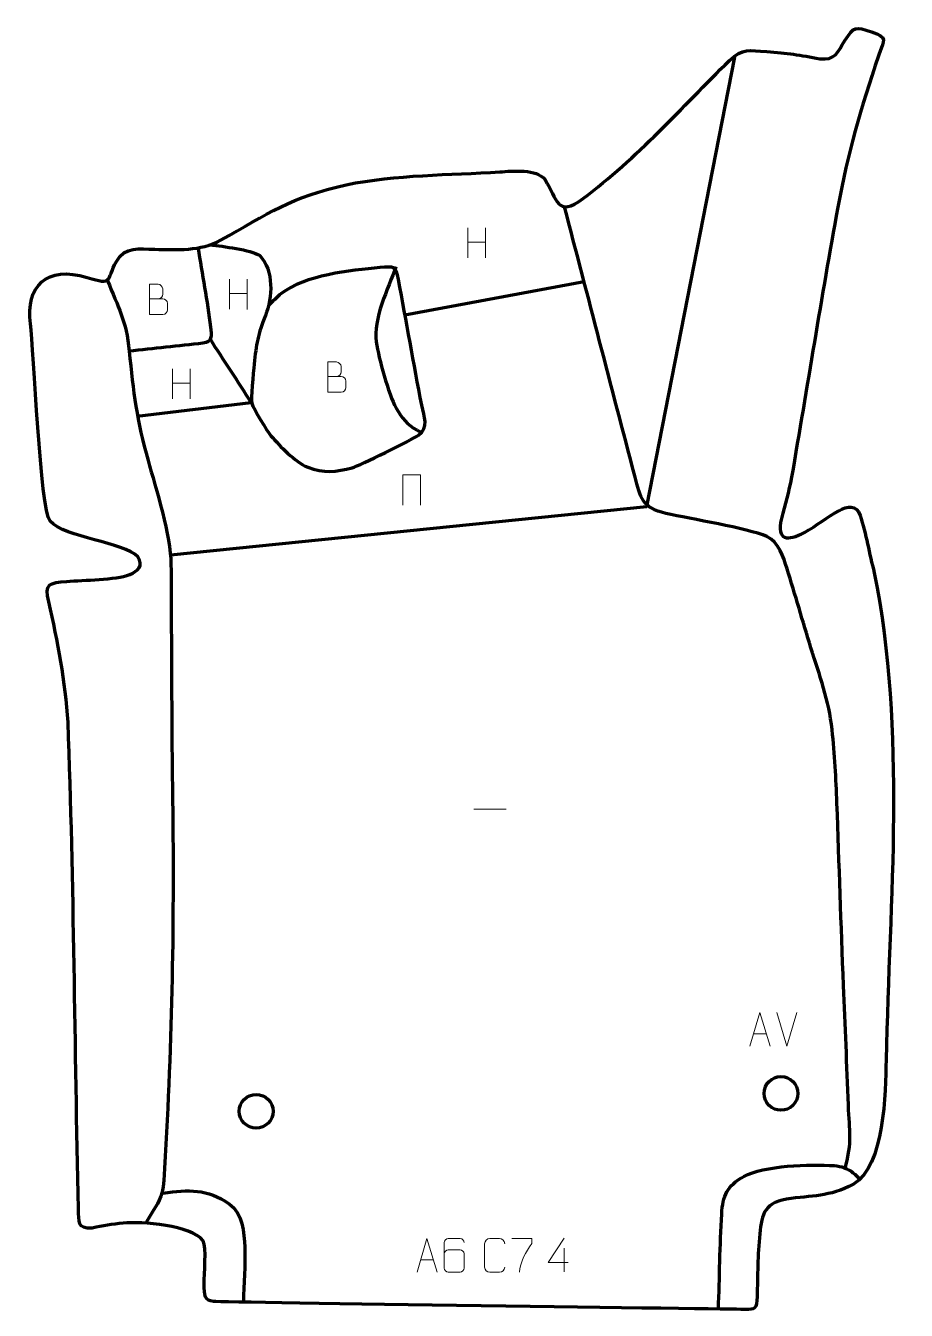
# Model space of a CAD drawing. Header units: millimetres. Extents: x -584 to 67, y 72 to 1022.
import ezdxf

# ---------------------------------------------------------------- set-up
doc = ezdxf.new("R2010")
doc.units = ezdxf.units.MM
doc.header["$MEASUREMENT"] = 0
doc.layers.add('layer 2', color=7, linetype='Continuous')
doc.layers.add('layer 3', color=7, linetype='Continuous')

msp = doc.modelspace()

# ---------------------------------------------------------------- linework, layer by layer
at = {"layer": 'layer 2', "color": 142, "lineweight": 200}
for centre in [(-25.3797, 232.0129), (-413.7883, 218.7838)]:
    msp.add_ellipse(centre, major_axis=(0, 12.5), ratio=1, dxfattribs=at)
at = {"layer": 'layer 2', "color": 142, "lineweight": 158}
for points in [[(-124.7045, 666.1291), (-124.7045, 666.1291), (-59.6168, 998.5779), (-59.6168, 998.5779)], [(-303.7162, 808.0938), (-303.7162, 808.0938), (-171.0723, 832.7477), (-171.0723, 832.7477)], [(-476.8601, 630.5057), (-476.8601, 630.5057), (-124.7045, 666.1291), (-124.7045, 666.1291)]]:
    msp.add_open_spline(points, degree=3, dxfattribs=at)
for points, knots in [([(22.1138, 176.8292), (27.5893, 196.513), (25.3346, 203.6298), (24.548, 223.4073), (24.548, 223.4073), (23.3758, 252.8787), (22.1846, 282.349), (20.9303, 311.817), (20.9303, 311.817), (19.007, 356.8682), (17.7846, 401.8034), (16.0593, 446.819), (16.0593, 446.819), (15.3651, 464.9309), (14.3818, 482.96), (12.4628, 500.9895), (12.4628, 500.9895), (10.0712, 523.0783), (3.2923, 541.0396), (-3.1739, 561.7962), (-3.1739, 561.7962), (-9.1331, 581.2588), (-14.904, 600.7767), (-20.9053, 620.2271), (-20.9053, 620.2271), (-23.4919, 628.5812), (-27.1573, 640.1609), (-35.7553, 643.9288), (-35.7553, 643.9288), (-50.9411, 650.5836), (-91.5143, 656.7157), (-110.5944, 661.1509), (-110.5944, 661.1509), (-128.1883, 665.2541), (-129.1534, 672.3489), (-133.5086, 688.829), (-133.5086, 688.829), (-151.0374, 755.1587), (-168.1606, 821.6415), (-185.5615, 888.0129)], [0, 0, 0, 0, 0.09090909, 0.09090909, 0.09090909, 0.09090909, 0.18181818, 0.18181818, 0.18181818, 0.18181818, 0.27272727, 0.27272727, 0.27272727, 0.27272727, 0.36363636, 0.36363636, 0.36363636, 0.36363636, 0.45454545, 0.45454545, 0.45454545, 0.45454545, 0.54545455, 0.54545455, 0.54545455, 0.54545455, 0.63636364, 0.63636364, 0.63636364, 0.63636364, 0.72727273, 0.72727273, 0.72727273, 0.72727273, 0.81818182, 0.81818182, 0.81818182, 0.81818182, 1, 1, 1, 1]), ([(-508.0205, 781.3553), (-489.7082, 783.4256), (-471.4178, 785.2605), (-453.1268, 787.2689), (-453.1268, 787.2689), (-445.8926, 788.0633), (-446.5222, 792.2951), (-447.3016, 798.9703), (-447.3016, 798.9703), (-449.5256, 818.0175), (-453.5873, 838.4243), (-456.4816, 857.6287)], [0, 0, 0, 0, 0.25, 0.25, 0.25, 0.25, 0.5, 0.5, 0.5, 0.5, 1, 1, 1, 1]), ([(-447.5154, 859.9259), (-438.7034, 858.519), (-417.7278, 856.4851), (-411.1404, 851.8793), (-411.1404, 851.8793), (-400.4231, 840.5338), (-401.6925, 821.0707), (-406.9825, 807.4684), (-406.9825, 807.4684), (-412.1996, 794.0537), (-413.9094, 785.9118), (-415.2662, 771.6552), (-415.2662, 771.6552), (-415.8898, 765.1006), (-417.9282, 745.0628), (-417.078, 742.6552), (-417.078, 742.6552), (-415.4179, 737.9541), (-406.1924, 722.7603), (-402.8948, 718.634), (-402.8948, 718.634), (-395.7899, 710.5098), (-385.472, 699.4936), (-375.52, 695.2916), (-375.52, 695.2916), (-364.1095, 690.4739), (-354.4077, 691.9303), (-342.7133, 694.9512), (-342.7133, 694.9512), (-337.3056, 696.3848), (-298.986, 715.3902), (-293.6316, 718.9408), (-293.6316, 718.9408), (-285.7433, 724.7768), (-289.497, 732.6344), (-291.218, 741.0852), (-291.218, 741.0852), (-297.1888, 772.0149), (-302.6861, 803.2321), (-308.4009, 834.2316), (-308.4009, 834.2316), (-310.2683, 844.3588), (-311.5479, 843.8573), (-322.3229, 842.9832), (-322.3229, 842.9832), (-343.9488, 841.1015), (-377.9103, 837.2863), (-395.2354, 823.7343), (-395.2354, 823.7343), (-398.1783, 821.4324), (-402.06, 817.5371), (-404.6638, 814.88)], [0, 0, 0, 0, 0.07142857, 0.07142857, 0.07142857, 0.07142857, 0.14285714, 0.14285714, 0.14285714, 0.14285714, 0.21428571, 0.21428571, 0.21428571, 0.21428571, 0.28571429, 0.28571429, 0.28571429, 0.28571429, 0.35714286, 0.35714286, 0.35714286, 0.35714286, 0.42857143, 0.42857143, 0.42857143, 0.42857143, 0.5, 0.5, 0.5, 0.5, 0.57142857, 0.57142857, 0.57142857, 0.57142857, 0.64285714, 0.64285714, 0.64285714, 0.64285714, 0.71428571, 0.71428571, 0.71428571, 0.71428571, 0.78571429, 0.78571429, 0.78571429, 0.78571429, 0.85714286, 0.85714286, 0.85714286, 0.85714286, 1, 1, 1, 1]), ([(-310.3078, 843.4987), (-316.1443, 827.8003), (-327.4843, 804.6346), (-324.9237, 787.9711), (-324.9237, 787.9711), (-322.9948, 775.4177), (-316.119, 749.8892), (-310.1638, 738.9188), (-310.1638, 738.9188), (-305.781, 731.611), (-302.1598, 726.949), (-294.669, 722.6206), (-294.669, 722.6206), (-293.4902, 721.983), (-292.2975, 721.3621), (-291.1102, 720.7403)], [0, 0, 0, 0, 0.2, 0.2, 0.2, 0.2, 0.4, 0.4, 0.4, 0.4, 0.6, 0.6, 0.6, 0.6, 1, 1, 1, 1]), ([(-523.9261, 833.7267), (-515.7501, 813.3789), (-509.9329, 803.8763), (-507.729, 781.1861), (-507.729, 781.1861), (-504.8024, 751.0893), (-502.0792, 729.5633), (-493.7471, 700.2058), (-493.7471, 700.2058), (-487.9992, 679.9537), (-476.9325, 643.926), (-476.8159, 623.8056), (-476.8159, 623.8056), (-476.4778, 565.659), (-476.4155, 507.2544), (-475.6502, 449.1366), (-475.6502, 449.1366), (-474.3705, 352.4415), (-476.1383, 264.0464), (-482.1883, 167.5033), (-482.1883, 167.5033), (-483.0356, 153.9816), (-486.48, 151.7631), (-492.7858, 140.604), (-492.7858, 140.604), (-493.6481, 139.0781), (-494.5079, 137.5508), (-495.3689, 136.0242)], [0, 0, 0, 0, 0.125, 0.125, 0.125, 0.125, 0.25, 0.25, 0.25, 0.25, 0.375, 0.375, 0.375, 0.375, 0.5, 0.5, 0.5, 0.5, 0.625, 0.625, 0.625, 0.625, 0.75, 0.75, 0.75, 0.75, 1, 1, 1, 1]), ([(-501.8128, 732.9828), (-501.8128, 732.9828), (-417.4658, 743.1222), (-417.4658, 743.1222), (-417.4658, 743.1222), (-426.9908, 758.2035), (-438.1217, 774.8565), (-447.6467, 789.9378)], [0, 0, 0, 0, 0.33333333, 0.33333333, 0.33333333, 0.33333333, 1, 1, 1, 1]), ([(-71.6582, 72.4828), (-70.7908, 95.7305), (-70.5885, 119.5969), (-69.2535, 142.7303), (-69.2535, 142.7303), (-68.4614, 156.4563), (-65.3344, 163.6582), (-52.8415, 170.598), (-52.8415, 170.598), (-38.3872, 178.6273), (-3.5576, 179.9351), (13.9363, 178.5752), (13.9363, 178.5752), (16.8514, 178.2963), (18.9395, 177.9493), (21.7058, 176.9871), (21.7058, 176.9871), (26.4863, 175.0707), (29.5129, 172.1182), (33.0545, 168.5331)], [0, 0, 0, 0, 0.16666667, 0.16666667, 0.16666667, 0.16666667, 0.33333333, 0.33333333, 0.33333333, 0.33333333, 0.5, 0.5, 0.5, 0.5, 0.66666667, 0.66666667, 0.66666667, 0.66666667, 1, 1, 1, 1]), ([(-482.8186, 158.2611), (-463.3124, 161.0008), (-450.6794, 161.6339), (-433.5109, 150.2076), (-433.5109, 150.2076), (-423.8834, 143.8002), (-422.6274, 128.9855), (-422.2541, 118.3544), (-422.2541, 118.3544), (-421.7779, 104.7914), (-422.8828, 91.1521), (-423.1796, 77.5914)], [0, 0, 0, 0, 0.25, 0.25, 0.25, 0.25, 0.5, 0.5, 0.5, 0.5, 1, 1, 1, 1])]:
    msp.add_open_spline(points, degree=3, knots=knots, dxfattribs=at)
at = {"layer": 'layer 2', "color": 250, "lineweight": 9}
for points in [[(-257.2429, 872.4764), (-257.2429, 872.4764), (-257.2429, 850.2837), (-257.2429, 850.2837)], [(-244.1272, 872.4764), (-244.1272, 872.4764), (-244.1272, 850.1261), (-244.1272, 850.1261)], [(-257.2254, 861.834), (-257.2254, 861.834), (-244.1272, 861.834), (-244.1272, 861.834)], [(-433.4327, 834.3765), (-433.4327, 834.3765), (-433.4327, 812.1838), (-433.4327, 812.1838)], [(-420.317, 834.3765), (-420.317, 834.3765), (-420.317, 812.0262), (-420.317, 812.0262)], [(-433.4152, 823.7341), (-433.4152, 823.7341), (-420.317, 823.7341), (-420.317, 823.7341)], [(-475.7574, 768.168), (-475.7574, 768.168), (-475.7574, 745.9753), (-475.7574, 745.9753)], [(-462.6417, 768.168), (-462.6417, 768.168), (-462.6417, 745.8177), (-462.6417, 745.8177)], [(-475.7399, 757.5256), (-475.7399, 757.5256), (-462.6417, 757.5256), (-462.6417, 757.5256)], [(-252.7783, 442.377), (-252.7783, 442.377), (-228.8003, 442.377), (-228.8003, 442.377)], [(-21.0457, 266.9657), (-21.0457, 266.9657), (-28.3675, 291.9193), (-28.3675, 291.9193)], [(-13.7238, 291.9193), (-13.7238, 291.9193), (-21.0456, 266.9657), (-21.0456, 266.9657)], [(-45.6826, 276.2224), (-45.6826, 276.2224), (-36.1869, 276.2224), (-36.1869, 276.2224)], [(-185.7859, 117.6355), (-185.7859, 117.6355), (-185.7859, 99.9708), (-185.7859, 99.9708)], [(-292.0148, 108.9496), (-292.0148, 108.9496), (-282.5191, 108.9496), (-282.5191, 108.9496)]]:
    msp.add_open_spline(points, degree=3, dxfattribs=at)
for points, knots in [([(-492.7284, 819.9378), (-489.4694, 819.9382), (-486.21, 819.9382), (-482.9503, 819.9378), (-482.9503, 819.9378), (-481.181, 819.9223), (-479.4581, 818.3673), (-479.4581, 816.5315), (-479.4581, 816.5315), (-479.4584, 815.5207), (-479.4584, 812.7894), (-479.4581, 811.7783), (-479.4581, 811.7783), (-479.4422, 810.1142), (-480.8235, 808.3104), (-482.9029, 808.3256), (-482.9029, 808.3256), (-486.1629, 808.3259), (-489.4226, 808.3259), (-492.6819, 808.3256), (-492.6819, 808.3256), (-492.6819, 815.776), (-492.6819, 823.2261), (-492.6819, 830.6759), (-492.6819, 830.6759), (-490.5558, 830.6759), (-488.4294, 830.6759), (-486.3029, 830.6759), (-486.3029, 830.6759), (-484.7974, 830.6917), (-482.9194, 828.9805), (-482.9035, 827.2228), (-482.9035, 827.2228), (-482.9039, 825.3722), (-482.9039, 825.2415), (-482.9035, 823.3906), (-482.9035, 823.3906), (-482.8881, 821.54), (-484.549, 819.9223), (-486.3494, 819.9378)], [0, 0, 0, 0, 0.09090909, 0.09090909, 0.09090909, 0.09090909, 0.18181818, 0.18181818, 0.18181818, 0.18181818, 0.27272727, 0.27272727, 0.27272727, 0.27272727, 0.36363636, 0.36363636, 0.36363636, 0.36363636, 0.45454545, 0.45454545, 0.45454545, 0.45454545, 0.54545455, 0.54545455, 0.54545455, 0.54545455, 0.63636364, 0.63636364, 0.63636364, 0.63636364, 0.72727273, 0.72727273, 0.72727273, 0.72727273, 0.81818182, 0.81818182, 0.81818182, 0.81818182, 1, 1, 1, 1]), ([(-360.6901, 762.4256), (-357.4311, 762.426), (-354.1717, 762.426), (-350.912, 762.4256), (-350.912, 762.4256), (-349.1427, 762.4101), (-347.4198, 760.8551), (-347.4198, 759.0193), (-347.4198, 759.0193), (-347.4201, 758.0085), (-347.4201, 755.2772), (-347.4198, 754.2661), (-347.4198, 754.2661), (-347.4039, 752.602), (-348.7852, 750.7982), (-350.8646, 750.8134), (-350.8646, 750.8134), (-354.1246, 750.8137), (-357.3843, 750.8137), (-360.6436, 750.8134), (-360.6436, 750.8134), (-360.6436, 758.2638), (-360.6436, 765.7139), (-360.6436, 773.1637), (-360.6436, 773.1637), (-358.5175, 773.1637), (-356.3911, 773.1637), (-354.2646, 773.1637), (-354.2646, 773.1637), (-352.7591, 773.1795), (-350.8811, 771.4683), (-350.8652, 769.7106), (-350.8652, 769.7106), (-350.8656, 767.86), (-350.8656, 767.7293), (-350.8652, 765.8784), (-350.8652, 765.8784), (-350.8498, 764.0278), (-352.5107, 762.4101), (-354.3111, 762.4256)], [0, 0, 0, 0, 0.09090909, 0.09090909, 0.09090909, 0.09090909, 0.18181818, 0.18181818, 0.18181818, 0.18181818, 0.27272727, 0.27272727, 0.27272727, 0.27272727, 0.36363636, 0.36363636, 0.36363636, 0.36363636, 0.45454545, 0.45454545, 0.45454545, 0.45454545, 0.54545455, 0.54545455, 0.54545455, 0.54545455, 0.63636364, 0.63636364, 0.63636364, 0.63636364, 0.72727273, 0.72727273, 0.72727273, 0.72727273, 0.81818182, 0.81818182, 0.81818182, 0.81818182, 1, 1, 1, 1]), ([(-305.2133, 667.2143), (-305.2133, 667.2143), (-305.2133, 689.5646), (-305.2133, 689.5646), (-305.2133, 689.5646), (-305.2133, 689.5646), (-292.095, 689.5646), (-292.095, 689.5646), (-292.095, 689.5646), (-292.095, 689.5646), (-292.095, 667.2143), (-292.095, 667.2143)], [0, 0, 0, 0, 0.25, 0.25, 0.25, 0.25, 0.5, 0.5, 0.5, 0.5, 1, 1, 1, 1]), ([(-48.4052, 266.973), (-48.4052, 266.973), (-41.0342, 291.9265), (-41.0342, 291.9265), (-41.0342, 291.9265), (-41.0342, 291.9265), (-33.4643, 266.973), (-33.4643, 266.973)], [0, 0, 0, 0, 0.33333333, 0.33333333, 0.33333333, 0.33333333, 1, 1, 1, 1]), ([(-294.7374, 99.7002), (-294.7374, 99.7002), (-287.3664, 124.6537), (-287.3664, 124.6537), (-287.3664, 124.6537), (-287.3664, 124.6537), (-279.7965, 99.7002), (-279.7965, 99.7002)], [0, 0, 0, 0, 0.33333333, 0.33333333, 0.33333333, 0.33333333, 1, 1, 1, 1]), ([(-259.837, 121.7176), (-259.8611, 123.0571), (-261.2173, 124.7103), (-262.7892, 124.676), (-262.7892, 124.676), (-265.774, 124.6757), (-268.7592, 124.6757), (-271.7446, 124.676), (-271.7446, 124.676), (-272.9637, 124.6909), (-274.6919, 123.2533), (-274.6969, 121.7176), (-274.6969, 121.7176), (-274.6966, 115.3571), (-274.6966, 108.9963), (-274.6969, 102.6356), (-274.6969, 102.6356), (-274.6922, 101.4727), (-272.9637, 99.7016), (-271.7446, 99.6772), (-271.7446, 99.6772), (-268.7592, 99.6775), (-265.774, 99.6775), (-262.7892, 99.6772), (-262.7892, 99.6772), (-261.5111, 99.721), (-259.8414, 101.3355), (-259.837, 102.6356), (-259.837, 102.6356), (-259.837, 106.2189), (-259.837, 109.802), (-259.837, 113.3847), (-259.837, 113.3847), (-259.8755, 114.8629), (-261.4582, 116.2958), (-262.7892, 116.2938), (-262.7892, 116.2938), (-265.774, 116.2941), (-268.7592, 116.2941), (-271.7446, 116.2938), (-271.7446, 116.2938), (-273.0741, 116.2988), (-274.7171, 114.7915), (-274.6754, 113.363)], [0, 0, 0, 0, 0.08333333, 0.08333333, 0.08333333, 0.08333333, 0.16666667, 0.16666667, 0.16666667, 0.16666667, 0.25, 0.25, 0.25, 0.25, 0.33333333, 0.33333333, 0.33333333, 0.33333333, 0.41666667, 0.41666667, 0.41666667, 0.41666667, 0.5, 0.5, 0.5, 0.5, 0.58333333, 0.58333333, 0.58333333, 0.58333333, 0.66666667, 0.66666667, 0.66666667, 0.66666667, 0.75, 0.75, 0.75, 0.75, 0.83333333, 0.83333333, 0.83333333, 0.83333333, 1, 1, 1, 1]), ([(-229.8439, 103.5179), (-229.9837, 101.1945), (-231.6609, 99.7149), (-233.8086, 99.7041), (-233.8086, 99.7041), (-236.1405, 99.7045), (-238.4724, 99.7045), (-240.8039, 99.7041), (-240.8039, 99.7041), (-242.7289, 99.5987), (-244.701, 101.4832), (-244.6898, 103.5005), (-244.6898, 103.5005), (-244.6894, 109.2706), (-244.6894, 115.0403), (-244.6898, 120.8096), (-244.6898, 120.8096), (-244.6856, 122.9477), (-242.9389, 124.6669), (-240.7865, 124.6534), (-240.7865, 124.6534), (-238.4608, 124.6534), (-236.1347, 124.6534), (-233.8086, 124.6534), (-233.8086, 124.6534), (-231.862, 124.6889), (-229.8706, 123.1974), (-229.8439, 120.7598)], [0, 0, 0, 0, 0.125, 0.125, 0.125, 0.125, 0.25, 0.25, 0.25, 0.25, 0.375, 0.375, 0.375, 0.375, 0.5, 0.5, 0.5, 0.5, 0.625, 0.625, 0.625, 0.625, 0.75, 0.75, 0.75, 0.75, 1, 1, 1, 1]), ([(-224.6749, 124.6562), (-224.6749, 124.6562), (-209.8588, 124.6562), (-209.8588, 124.6562), (-209.8588, 124.6562), (-209.8591, 123.4066), (-209.8591, 122.157), (-209.8588, 120.9072), (-209.8588, 120.9072), (-213.8532, 114.9101), (-218.7684, 107.0765), (-218.7684, 99.6977)], [0, 0, 0, 0, 0.25, 0.25, 0.25, 0.25, 0.5, 0.5, 0.5, 0.5, 1, 1, 1, 1]), ([(-182.8418, 106.8744), (-182.8418, 106.8744), (-197.6635, 106.8744), (-197.6635, 106.8744), (-197.6635, 106.8744), (-197.6635, 106.8744), (-185.7859, 124.9449), (-185.7859, 124.9449)], [0, 0, 0, 0, 0.33333333, 0.33333333, 0.33333333, 0.33333333, 1, 1, 1, 1])]:
    msp.add_open_spline(points, degree=3, knots=knots, dxfattribs=at)
at = {"layer": 'layer 3', "color": 242, "lineweight": 158}
msp.add_open_spline([(-53.9066, 72.2431), (-46.9907, 72.1881), (-43.4513, 71.5635), (-43.1718, 78.72), (-43.1718, 78.72), (-42.5621, 94.335), (-42.795, 109.4714), (-41.3352, 125.1375), (-41.3352, 125.1375), (-39.7914, 140.9827), (-39.2728, 150.5413), (-21.3611, 153.7272), (-21.3611, 153.7272), (-2.4168, 156.6964), (10.2535, 155.1767), (28.218, 164.8466), (28.218, 164.8466), (51.3654, 178.2846), (51.8824, 232.7606), (52.4392, 256.7888), (52.4392, 256.7888), (54.8818, 376.2928), (67.3852, 499.1576), (43.676, 617.2177), (43.676, 617.2177), (40.0436, 631.2318), (37.4563, 645.9605), (33.3274, 659.6239), (33.3274, 659.6239), (30.4812, 667.538), (23.7866, 666.7088), (17.3293, 663.1442), (17.3293, 663.1442), (8.8414, 658.4586), (1.0803, 651.9536), (-8.0222, 647.0078), (-8.0222, 647.0078), (-20.6406, 640.6611), (-28.7047, 640.5465), (-25.1102, 657.3377), (-25.1102, 657.3377), (-22.4811, 667.9825), (-19.526, 676.8273), (-17.5476, 687.8975), (-17.5476, 687.8975), (-6.0551, 754.4767), (4.5551, 821.1291), (16.7101, 887.6111), (16.7101, 887.6111), (24.1103, 927.8846), (33.7236, 961.067), (46.8411, 999.7179), (46.8411, 999.7179), (50.9762, 1011.8677), (53.9118, 1013.0853), (41.5501, 1017.3518), (41.5501, 1017.3518), (29.7933, 1021.2624), (28.7254, 1021.9524), (21.9137, 1010.9736), (21.9137, 1010.9736), (16.528, 1002.2931), (14.639, 996.0536), (3.4612, 997.5459), (3.4612, 997.5459), (-11.0453, 1000.1874), (-21.1076, 1001.8482), (-35.9605, 1002.8174), (-35.9605, 1002.8174), (-48.7539, 1003.601), (-53.6356, 1005.4701), (-63.4497, 996.2351), (-63.4497, 996.2351), (-98.8431, 961.343), (-131.9608, 923.9741), (-171.721, 894.1044), (-171.721, 894.1044), (-191.4016, 879.3793), (-191.0881, 894.0024), (-199.8383, 907.8795), (-199.8383, 907.8795), (-206.4399, 916.3837), (-223.6872, 914.4198), (-233.3236, 913.8115), (-233.3236, 913.8115), (-271.0155, 911.4546), (-310.1519, 911.8017), (-347.1353, 904.2516), (-347.1353, 904.2516), (-387.2575, 895.4864), (-405.7124, 882.6425), (-440.0734, 863.2329), (-440.0734, 863.2329), (-454.8852, 855.0236), (-472.4896, 856.2216), (-488.8726, 856.5337), (-488.8726, 856.5337), (-500.3659, 856.7362), (-510.6378, 859.0769), (-517.178, 847.5296), (-517.178, 847.5296), (-525.2198, 833.3312), (-518.8846, 829.7727), (-538.8883, 835.6327), (-538.8883, 835.6327), (-568.9379, 844.8328), (-584.3426, 829.285), (-580.7782, 801.2689), (-580.7782, 801.2689), (-578.4823, 783.2232), (-573.5887, 664.0037), (-566.2488, 655.4909), (-566.2488, 655.4909), (-555.3061, 642.7996), (-511.6017, 640.0237), (-501.2908, 628.9481), (-501.2908, 628.9481), (-496.859, 622.5089), (-501.2918, 618.2808), (-507.3136, 615.9417), (-507.3136, 615.9417), (-518.0124, 611.7858), (-541.3981, 611.8261), (-553.8005, 610.8717), (-553.8005, 610.8717), (-566.8017, 609.7503), (-570.506, 609.2208), (-567.3292, 595.614), (-567.3292, 595.614), (-560.5036, 566.379), (-554.7744, 536.6188), (-553.0175, 506.5921), (-553.0175, 506.5921), (-548.4057, 386.8332), (-548.1554, 266.5398), (-545.1808, 146.6745), (-545.1808, 146.6745), (-544.9293, 137.1469), (-546.4017, 131.5422), (-535.2066, 132.4542), (-535.2066, 132.4542), (-527.1694, 133.7996), (-520.5363, 135.2995), (-512.2442, 136.1162), (-512.2442, 136.1162), (-498.5044, 137.375), (-461.7051, 134.4306), (-453.0634, 123.078), (-453.0634, 123.078), (-450.4024, 118.22), (-452.2259, 97.9386), (-452.2557, 91.3963), (-452.2557, 91.3963), (-452.2985, 82.0267), (-451.7107, 78.802), (-445.3417, 78.1074), (-445.3417, 78.1074), (-438.9727, 77.4128), (-53.9066, 72.2431), (-53.9066, 72.2431)], degree=3, knots=[0, 0, 0, 0, 0.02439024, 0.02439024, 0.02439024, 0.02439024, 0.04878049, 0.04878049, 0.04878049, 0.04878049, 0.07317073, 0.07317073, 0.07317073, 0.07317073, 0.09756098, 0.09756098, 0.09756098, 0.09756098, 0.12195122, 0.12195122, 0.12195122, 0.12195122, 0.14634146, 0.14634146, 0.14634146, 0.14634146, 0.17073171, 0.17073171, 0.17073171, 0.17073171, 0.19512195, 0.19512195, 0.19512195, 0.19512195, 0.2195122, 0.2195122, 0.2195122, 0.2195122, 0.24390244, 0.24390244, 0.24390244, 0.24390244, 0.26829268, 0.26829268, 0.26829268, 0.26829268, 0.29268293, 0.29268293, 0.29268293, 0.29268293, 0.31707317, 0.31707317, 0.31707317, 0.31707317, 0.34146341, 0.34146341, 0.34146341, 0.34146341, 0.36585366, 0.36585366, 0.36585366, 0.36585366, 0.3902439, 0.3902439, 0.3902439, 0.3902439, 0.41463415, 0.41463415, 0.41463415, 0.41463415, 0.43902439, 0.43902439, 0.43902439, 0.43902439, 0.46341463, 0.46341463, 0.46341463, 0.46341463, 0.48780488, 0.48780488, 0.48780488, 0.48780488, 0.51219512, 0.51219512, 0.51219512, 0.51219512, 0.53658537, 0.53658537, 0.53658537, 0.53658537, 0.56097561, 0.56097561, 0.56097561, 0.56097561, 0.58536585, 0.58536585, 0.58536585, 0.58536585, 0.6097561, 0.6097561, 0.6097561, 0.6097561, 0.63414634, 0.63414634, 0.63414634, 0.63414634, 0.65853659, 0.65853659, 0.65853659, 0.65853659, 0.68292683, 0.68292683, 0.68292683, 0.68292683, 0.70731707, 0.70731707, 0.70731707, 0.70731707, 0.73170732, 0.73170732, 0.73170732, 0.73170732, 0.75609756, 0.75609756, 0.75609756, 0.75609756, 0.7804878, 0.7804878, 0.7804878, 0.7804878, 0.80487805, 0.80487805, 0.80487805, 0.80487805, 0.82926829, 0.82926829, 0.82926829, 0.82926829, 0.85365854, 0.85365854, 0.85365854, 0.85365854, 0.87804878, 0.87804878, 0.87804878, 0.87804878, 0.90243902, 0.90243902, 0.90243902, 0.90243902, 0.92682927, 0.92682927, 0.92682927, 0.92682927, 0.95121951, 0.95121951, 0.95121951, 0.95121951, 1, 1, 1, 1], dxfattribs=at)

doc.saveas('drawing.dxf')
